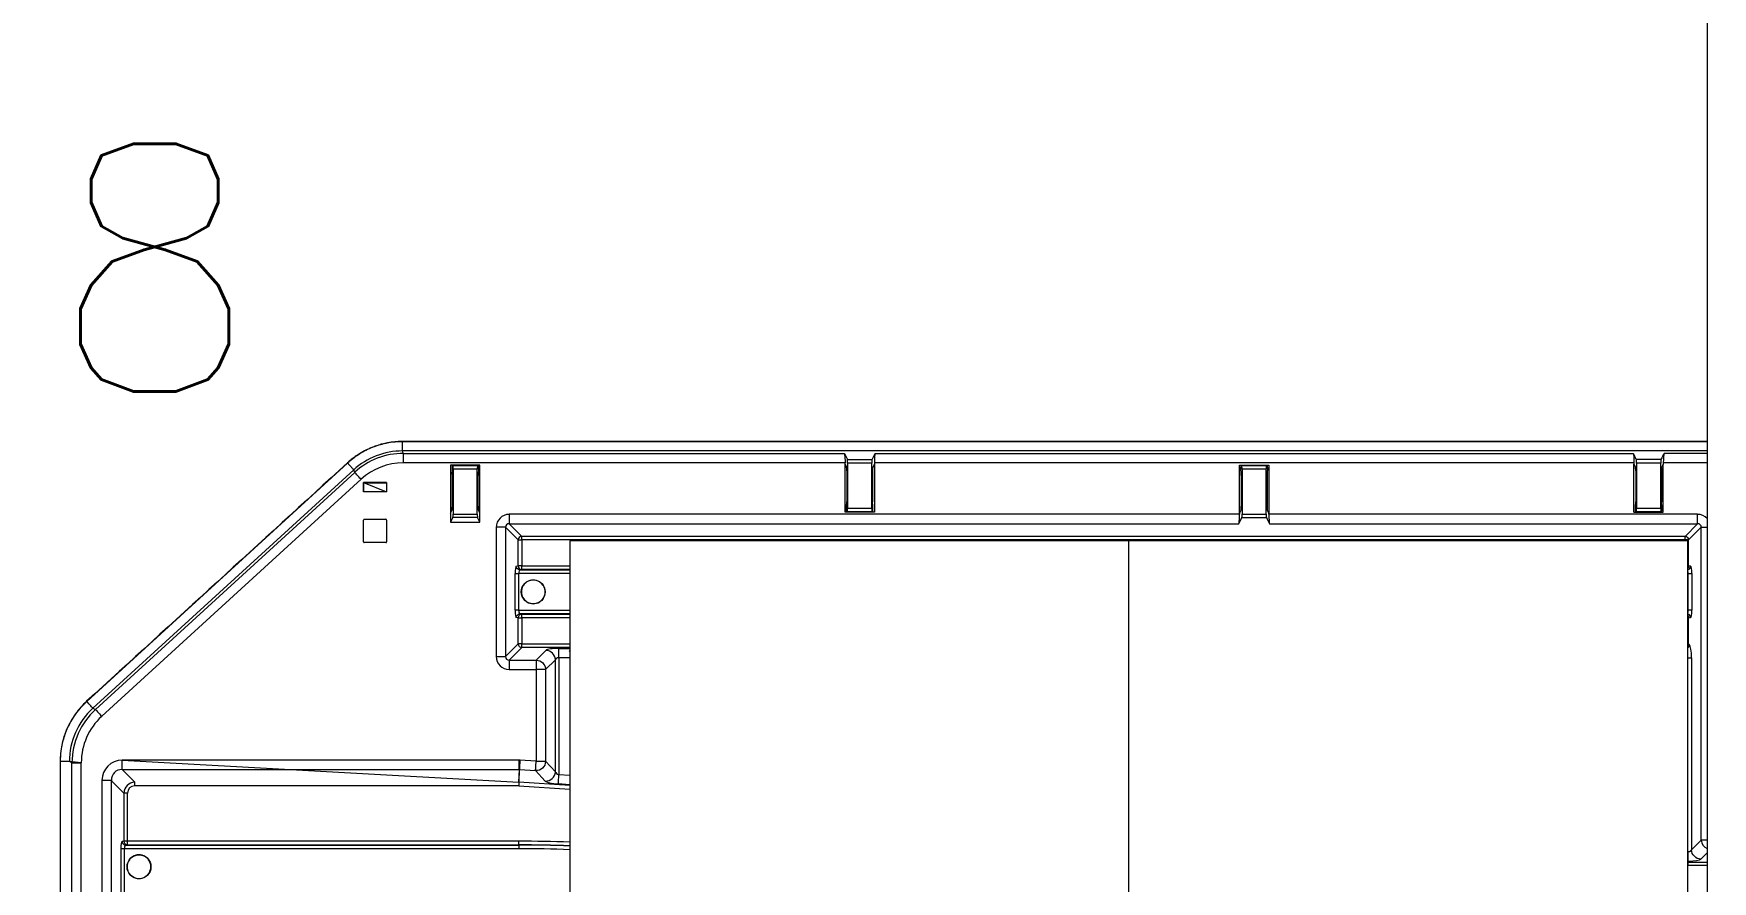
# Model space of a CAD drawing. Header units: inches. Extents: x 1518 to 2565, y 62 to 679.
# Drawn here: x 2068.21 to 2091.11, y 607.12 to 618.67 of the extents above; entities that cross this region are included whole.
import ezdxf

# ---------------------------------------------------------------- set-up
doc = ezdxf.new("R2010")
doc.units = ezdxf.units.IN
doc.header["$LTSCALE"] = 50
doc.header["$MEASUREMENT"] = 0
for name, color, linetype, lineweight in [('E2-ECOFEET', 254, 'Continuous', 5), ('ECOFEET', 254, 'Continuous', 5), ('T-TEXT', 1, 'Continuous', 20), ('TEXT', 1, 'Continuous', 20)]:
    doc.layers.add(name, color=color, linetype=linetype, lineweight=lineweight)
doc.styles.add('mytext', font='romans.shx')
doc.dimstyles.new('DECIMAL', dxfattribs={"dimscale": 27, "dimtxt": 0.125, "dimasz": 0.125, "dimexe": 0.125, "dimexo": 0.0625, "dimgap": 0.09, "dimtad": 0, "dimtih": 1, "dimtoh": 1, "dimzin": 4, "dimdsep": 46, "dimtxsty": 'mytext', "dimcen": 0, "dimazin": 3, "dimtfac": 1, "dimtofl": 0, "dimtmove": 0, "dimatfit": 3, "dimldrblk": 'DOT', "dimfxl": 1, "dimtolj": 1, "dimtzin": 0, "dimarcsym": 0})

# ---------------------------------------------------------------- blocks, each defined once
blk = doc.blocks.new('Z1')
at = {"layer": 'ECOFEET', "color": 1, "linetype": 'Continuous'}
for p, q in [((-50.209, 146.222), (-50.188, 146.18)), ((-50.184, 146.131), (-50.184, 145.709)), ((-49.833, 146.131), (-49.833, 145.709)), ((-49.809, 146.222), (-49.83, 146.18)), ((-39.449, 146.24), (-39.449, 146.222)), ((-39.449, 146.222), (-39.428, 146.18)), ((-39.449, 145.568), (-39.449, 146.222)), ((-39.424, 146.131), (-39.424, 145.709)), ((-39.073, 146.131), (-39.073, 145.709)), ((-39.049, 146.222), (-39.07, 146.18)), ((-39.049, 146.24), (-39.049, 146.222)), ((-38.449, 146.24), (-39.049, 146.24)), ((-39.049, 145.568), (-39.049, 146.222)), ((-56.462, 145.97), (-56.462, 145.845)), ((-55.564, 145.647), (-55.564, 146.069)), ((-55.213, 145.647), (-55.213, 146.069)), ((-44.804, 146.069), (-44.804, 145.647)), ((-44.453, 146.069), (-44.453, 145.647)), ((-56.776, 145.162), (-56.776, 145.46)), ((-56.766, 145.47), (-56.472, 145.47)), ((-56.462, 145.46), (-56.462, 145.162)), ((-55.189, 145.556), (-55.21, 145.598)), ((-44.829, 145.556), (-44.829, 145.538)), ((-39.449, 145.568), (-39.049, 145.568)), ((-56.472, 145.152), (-56.766, 145.152)), ((-60.753, 142.153), (-60.625, 142.153)), ((-60.068, 142.06), (-60.068, 142.188)), ((-60.021, 141.031), (-54.659, 141.031)), ((-54.659, 141.031), (-54.659, 141.033)), ((-38.708, 140.813), (-38.708, 140.8))]:
    blk.add_line(p, q, dxfattribs=at)
for points in [[(0.291, 203.06), (0, 203.06), (-38.449, 203.06), (-38.449, 137.56), (0, 137.56), (0, 203.06)], [(-38.449, 146.402), (-56.245, 146.402), (-56.245, 146.527), (-56.245, 146.53)], [(-56.232, 146.368), (-50.218, 146.368), (-50.177, 146.285), (-49.841, 146.285), (-49.799, 146.368), (-39.458, 146.368)], [(-60.466, 142.895), (-60.433, 142.88), (-56.896, 146.11)], [(-55.189, 145.429), (-55.189, 145.556), (-55.189, 146.21), (-55.589, 146.21), (-55.589, 145.556), (-55.568, 145.598)], [(-44.808, 145.598), (-44.829, 145.556), (-44.829, 146.21), (-44.429, 146.21), (-44.429, 145.556)], [(-56.775, 145.969), (-56.776, 145.97), (-56.776, 145.845), (-56.775, 145.846)], [(-56.463, 145.846), (-56.462, 145.845), (-56.776, 145.845)], [(-55.589, 145.556), (-55.589, 145.429), (-55.189, 145.429), (-55.221, 145.493), (-55.557, 145.493), (-55.589, 145.429)], [(-38.58, 145.41), (-38.58, 145.538), (-44.429, 145.538), (-44.429, 145.556), (-44.45, 145.598)], [(-46.338, 129.55), (-38.713, 129.55), (-38.713, 145.175), (-46.338, 145.175), (-53.963, 145.175), (-53.963, 129.55), (-54.617, 129.55), (-54.617, 129.599), (-53.963, 129.599)], [(-53.963, 129.55), (-46.338, 129.55), (-46.338, 145.175)], [(-54.661, 144.23), (-54.71, 144.23), (-54.71, 144.732), (-54.661, 144.732)], [(-53.963, 144.732), (-54.661, 144.732), (-54.661, 144.23), (-53.963, 144.23)], [(-38.713, 144.23), (-38.708, 144.23), (-38.708, 144.732), (-38.713, 144.732)], [(-38.708, 144.732), (-38.659, 144.732), (-38.659, 144.23), (-38.708, 144.23)], [(-53.963, 143.723), (-54.617, 143.723), (-54.617, 143.773), (-53.963, 143.773)], [(-54.111, 143.583), (-54.111, 143.711), (-53.963, 143.711)], [(-53.963, 143.583), (-54.111, 143.583), (-54.111, 141.992), (-53.963, 141.982)], [(-53.963, 143.669), (-53.971, 143.676), (-53.963, 143.676)], [(-38.713, 143.583), (-38.664, 143.583), (-38.664, 140.967)], [(-54.789, 143.551), (-54.789, 143.423), (-54.421, 143.423)], [(-54.16, 143.556), (-54.293, 143.423), (-54.293, 142.173), (-54.16, 142.03)], [(-60.753, 132.635), (-60.753, 142.153), (-60.787, 142.168)], [(-60.216, 141.912), (-60.344, 141.912), (-60.344, 138.369)], [(-60.043, 141.74), (-60.216, 141.912), (-60.216, 138.369)], [(-54.659, 141.031), (-54.659, 140.981), (-60.038, 140.981)], [(-38.449, 140.751), (-38.708, 140.751), (-38.708, 140.8), (-38.449, 140.8)]]:
    blk.add_lwpolyline(points, dxfattribs=at)
at = {"layer": 'ECOFEET', "color": 1, "linetype": 'Continuous', "flags": 128}
for points in [[(-60.433, 142.88), (-60.429, 142.876), (-60.422, 142.869), (-60.414, 142.859), (-60.403, 142.847), (-60.39, 142.834), (-60.376, 142.819), (-60.362, 142.802), (-60.346, 142.786), (-56.81, 146.016), (-56.825, 146.033), (-56.84, 146.049), (-56.854, 146.064), (-56.867, 146.078), (-56.877, 146.089), (-56.886, 146.099), (-56.893, 146.106), (-56.896, 146.11), (-56.909, 146.144), (-60.466, 142.895), (-60.47, 142.899), (-60.477, 142.906), (-60.485, 142.916), (-60.496, 142.927), (-60.508, 142.941), (-60.522, 142.956), (-60.536, 142.972), (-60.551, 142.988), (-56.994, 146.237), (-56.996, 146.238)], [(-53.963, 141.853), (-54.12, 141.864), (-54.119, 141.87), (-54.118, 141.88), (-54.118, 141.893), (-54.116, 141.908), (-54.115, 141.927), (-54.114, 141.948), (-54.112, 141.969), (-54.111, 141.992)], [(-53.963, 141.841), (-54.657, 141.888), (-54.657, 141.886), (-54.657, 141.882), (-54.657, 141.877), (-54.658, 141.871), (-54.658, 141.864), (-54.659, 141.856), (-54.66, 141.847), (-54.66, 141.839), (-53.963, 141.791)], [(-38.713, 140.8), (-38.712, 140.8), (-38.712, 140.798), (-38.712, 140.794), (-38.713, 140.789), (-38.713, 140.783), (-38.713, 140.779)]]:
    blk.add_lwpolyline(points, dxfattribs=at)
at = {"layer": 'ECOFEET', "color": 1, "linetype": 'Continuous'}
for points in [[(-55.213, 146.205), (-55.564, 146.205), (-55.558, 146.204), (-55.22, 146.204)], [(-55.224, 146.154), (-55.553, 146.154), (-55.553, 145.542), (-55.224, 145.542)], [(-50.173, 145.624), (-49.844, 145.624), (-49.844, 146.236), (-50.173, 146.236)], [(-44.793, 145.542), (-44.464, 145.542), (-44.464, 146.154), (-44.793, 146.154)], [(-39.413, 145.624), (-39.084, 145.624), (-39.084, 146.236), (-39.413, 146.236)], [(-56.463, 145.846), (-56.775, 145.846), (-56.775, 145.969), (-56.463, 145.969), (-56.462, 145.97), (-56.776, 145.97)], [(-50.178, 145.574), (-49.84, 145.574), (-49.833, 145.573), (-50.184, 145.573)], [(-39.418, 145.574), (-39.08, 145.574), (-39.073, 145.573), (-39.424, 145.573)], [(-60.787, 142.168), (-60.913, 142.168), (-60.913, 132.62), (-60.787, 132.62), (-60.753, 132.635), (-60.625, 132.635), (-60.625, 142.153)], [(-54.66, 141.888), (-54.66, 141.839), (-59.896, 141.839), (-59.896, 141.888), (-60.068, 142.06), (-54.654, 142.06), (-54.654, 142.188), (-60.068, 142.188)]]:
    blk.add_lwpolyline(points, close=True, dxfattribs=at)
for points in [[(-44.838, 145.41), (-44.797, 145.493), (-44.461, 145.493), (-44.419, 145.41), (-38.58, 145.41), (-38.752, 145.238), (-54.617, 145.238, 0.393979), (-54.666, 145.189), (-54.838, 145.361), (-54.838, 143.601)], [(-54.643, 144.782, -0.412175), (-54.693, 144.832), (-54.666, 144.834), (-54.666, 145.189), (-54.617, 145.189), (-54.617, 145.238), (-54.789, 145.41)], [(-54.838, 145.361), (-54.966, 145.361), (-54.966, 143.601), (-54.838, 143.601), (-54.666, 143.773, 0.39395), (-54.617, 143.723), (-54.789, 143.551), (-54.421, 143.551, -0.39392), (-54.293, 143.423), (-54.421, 143.423)], [(-38.713, 144.783, 0.339297), (-38.676, 144.832), (-38.703, 144.834), (-38.703, 145.189), (-38.752, 145.189), (-54.617, 145.189), (-54.617, 144.834), (-53.963, 144.834)], [(-38.752, 145.175), (-38.752, 145.189), (-38.752, 145.238, -0.393979), (-38.703, 145.189), (-38.531, 145.361), (-38.449, 145.361)], [(-38.449, 140.926), (-38.536, 140.839, -0.393942), (-38.664, 140.967), (-38.531, 141.1), (-38.531, 145.361)], [(-53.963, 144.784), (-54.617, 144.784), (-54.617, 144.834), (-54.666, 144.834, 0.41212), (-54.617, 144.784), (-54.643, 144.782), (-53.963, 144.782)], [(-38.713, 144.834), (-38.703, 144.834, -0.161393), (-38.713, 144.804)], [(-53.963, 144.127), (-54.617, 144.127), (-54.617, 143.773), (-54.666, 143.773), (-54.666, 144.127), (-54.693, 144.13, -0.412175), (-54.643, 144.18)], [(-53.963, 144.18), (-54.643, 144.18), (-54.617, 144.177, 0.412033), (-54.666, 144.127), (-54.617, 144.127), (-54.617, 144.177), (-53.963, 144.177)], [(-38.713, 143.719, 0.243902), (-38.69, 143.76), (-38.703, 143.773), (-38.703, 144.127), (-38.676, 144.13, 0.339461), (-38.713, 144.178)], [(-38.713, 144.158, -0.16143), (-38.703, 144.127), (-38.713, 144.127)], [(-38.713, 143.773), (-38.703, 143.773, -0.153889), (-38.713, 143.744)], [(-38.449, 141.1), (-38.531, 141.1, 0.292979), (-38.449, 140.982)], [(-38.712, 140.8), (-38.711, 140.813, 0.017293), (-38.708, 140.813), (-38.708, 140.813, -0.01684), (-38.711, 140.813), (-38.711, 140.813)]]:
    blk.add_lwpolyline(points, format="xyb", dxfattribs=at)
for points in [[(-54.548, 144.616, 0.544465), (-54.548, 144.345, 0.294947), (-54.373, 144.345, 0.544465), (-54.373, 144.616, 0.294947)], [(-60.043, 141.083, 0.412057), (-59.994, 141.033), (-54.659, 141.033), (-54.659, 141.083), (-59.994, 141.083), (-60.043, 141.083), (-60.07, 141.081, 0.41212), (-60.021, 141.031), (-59.994, 141.033), (-59.994, 141.083), (-59.994, 141.74), (-60.043, 141.74)], [(-60.036, 138.929), (-59.849, 138.929), (-59.847, 138.927), (-60.038, 138.927), (-60.038, 139.677), (-60.038, 140.981), (-60.088, 140.981), (-60.088, 138.497, 0.393892), (-60.038, 138.448), (-59.797, 138.448), (-59.797, 140.302)], [(-59.926, 140.872, 0.544465), (-59.926, 140.601, 0.294947), (-59.751, 140.601, 0.544465), (-59.751, 140.872, 0.294947)]]:
    blk.add_lwpolyline(points, format="xyb", close=True, dxfattribs=at)
at = {"layer": 'ECOFEET', "color": 1, "linetype": 'Continuous', "flags": 128}
blk.add_lwpolyline([(-54.654, 142.06), (-54.66, 141.888, -0.018043), (-54.657, 141.888), (-54.651, 142.06), (-54.43, 142.045), (-54.429, 142.051), (-54.429, 142.06), (-54.428, 142.073), (-54.427, 142.089), (-54.426, 142.108), (-54.424, 142.128), (-54.423, 142.15), (-54.421, 142.173), (-54.293, 142.173, -0.411917), (-54.43, 142.045), (-54.297, 141.903, 0.411962), (-54.16, 142.03), (-54.16, 143.556, 0.393981), (-54.288, 143.684), (-54.421, 143.551), (-54.421, 143.423), (-54.421, 142.173), (-54.642, 142.188), (-54.644, 142.165), (-54.645, 142.143), (-54.647, 142.123), (-54.648, 142.104), (-54.649, 142.088), (-54.65, 142.075), (-54.65, 142.066), (-54.651, 142.06)], format="xyb", dxfattribs=at)
at = {"layer": 'ECOFEET', "color": 1, "linetype": 'Continuous'}
for centre in [(-54.461, 144.481), (-59.838, 140.736)]:
    blk.add_circle(centre, 0.163, dxfattribs=at)
for radius, start in [(18.582, 87.8554), (18.532, 87.8496), (18.53, 87.8493), (18.48, 87.8434)]:
    blk.add_arc((-54.659, 122.501), radius, start, 90, dxfattribs=at)
for centre, major_axis, ratio, start_param, end_param in [((-56.232, 145.382), (-0.37, 0.953), 0.978189, 5.918992, 6.647379), ((-56.222, 145.357), (-0.366, 0.945), 0.987012, 5.918992, 6.647379), ((-49.797, 146.24), (0, 0.13), 0.087489, 0.174533, 1.570796), ((-39.037, 146.24), (0, 0.13), 0.087489, 0.174533, 1.570796), ((-56.222, 145.357), (0.32, -0.825), 0.982581, 2.777399, 3.505786), ((-55.569, 146.069), (0, 0.05), 0.087489, 4.712389, 5.759587), ((-55.558, 146.154), (0, 0.05), 0.087489, 4.712389, 6.265732), ((-55.22, 146.154), (0, 0.05), 0.087489, 0.017453, 1.570796), ((-50.189, 146.131), (0, 0.05), 0.087489, 4.712389, 6.108652), ((-50.178, 146.236), (0, 0.05), 0.087489, 4.712389, 6.108652), ((-49.84, 146.236), (0, 0.05), 0.087489, 0.174533, 1.570796), ((-49.829, 146.131), (0, 0.05), 0.087489, 0.174533, 1.570796), ((-44.809, 146.069), (0, 0.05), 0.087489, 4.712389, 5.759587), ((-44.798, 146.154), (0, 0.05), 0.087489, 4.712389, 6.265732), ((-44.46, 146.154), (0, 0.05), 0.087489, 0.017453, 1.570796), ((-39.429, 146.131), (0, 0.05), 0.087489, 4.712389, 6.108652), ((-39.418, 146.236), (0, 0.05), 0.087489, 4.712389, 6.108652), ((-39.08, 146.236), (0, 0.05), 0.087489, 0.174533, 1.570796), ((-39.069, 146.131), (0, 0.05), 0.087489, 0.174533, 1.570796), ((-55.569, 145.647), (0, 0.05), 0.087489, 3.316126, 4.712389), ((-55.209, 145.647), (0, 0.05), 0.087489, 1.570796, 2.96706), ((-50.189, 145.709), (0, 0.05), 0.087489, 3.665191, 4.712389), ((-44.809, 145.647), (0, 0.05), 0.087489, 3.316126, 4.712389), ((-44.449, 145.647), (0, 0.05), 0.087489, 1.570796, 2.96706), ((-39.429, 145.709), (0, 0.05), 0.087489, 3.665191, 4.712389), ((-56.766, 145.46), (-0.00707, 0.00707), 0.999695, 5.497939, 7.068431), ((-56.472, 145.46), (0.00707, 0.00707), 0.999695, 5.497939, 7.068431), ((-55.558, 145.542), (0, 0.05), 0.087489, 3.316126, 4.712389), ((-55.22, 145.542), (0, 0.05), 0.087489, 1.570796, 2.96706), ((-54.783, 145.355), (0.131, -0.131), 0.970288, 2.371274, 3.911912), ((-54.783, 145.355), (-0.042, 0.042), 0.84211, 5.512866, 7.053504), ((-50.178, 145.624), (0, 0.05), 0.087489, 3.159046, 4.712389), ((-49.84, 145.624), (0, 0.05), 0.087489, 1.570796, 3.124139), ((-44.798, 145.542), (0, 0.05), 0.087489, 3.316126, 4.712389), ((-44.46, 145.542), (0, 0.05), 0.087489, 1.570796, 2.96706), ((-44.417, 145.538), (0, 0.13), 0.087489, 1.570796, 2.96706), ((-39.418, 145.624), (0, 0.05), 0.087489, 3.159046, 4.712389), ((-39.08, 145.624), (0, 0.05), 0.087489, 1.570796, 3.124139), ((-38.586, 145.355), (-0.131, -0.131), 0.970288, 3.100614, 3.911912), ((-38.586, 145.355), (0.042, 0.042), 0.84211, 5.512866, 7.053504), ((-56.766, 145.162), (-0.00707, -0.00707), 0.999695, 5.497939, 7.068431), ((-56.472, 145.162), (0.00707, -0.00707), 0.999695, 5.497939, 7.068431), ((-54.692, 144.732), (0, 0.1), 0.176327, 0.017453, 1.570796), ((-54.643, 144.732), (0, 0.05), 0.352654, 0.017453, 1.570796), ((-38.726, 144.732), (0, 0.05), 0.352654, 4.712389, 5.483791), ((-38.677, 144.732), (0, 0.1), 0.176327, 4.712389, 6.265732), ((-54.692, 144.23), (0, 0.1), 0.176327, 1.570796, 3.124139), ((-54.643, 144.23), (0, 0.05), 0.352654, 1.570796, 3.124139), ((-38.726, 144.23), (0, 0.05), 0.352654, 3.940987, 4.712389), ((-38.677, 144.23), (0, 0.1), 0.176327, 3.159046, 4.712389), ((-54.783, 143.606), (0.131, 0.131), 0.970288, 2.371274, 3.911912), ((-54.783, 143.606), (0.042, 0.042), 0.84211, 2.371274, 3.911912), ((-54.111, 143.679), (0.18, 0), 0.176327, 1.570796, 2.96706), ((-54.111, 143.551), (0.05, 0), 0.634777, 1.570796, 2.96706), ((-53.855, 143.583), (0.133, -0.129), 0.122744, 3.780325, 3.887313), ((-38.696, 143.583), (0, 0.18), 0.176327, 4.712389, 6.108652), ((-59.768, 142.153), (0.936, -0.413), 0.977384, 2.732965, 3.550221), ((-59.742, 142.141), (0.927, -0.409), 0.986525, 2.732965, 3.550221), ((-59.742, 142.141), (0.811, -0.357), 0.981933, 2.732965, 3.550221), ((-60.059, 141.904), (-0.204, 0.204), 0.970288, 5.512866, 7.053504), ((-60.059, 141.904), (-0.115, 0.115), 0.923436, 5.512866, 7.053504), ((-54.654, 142.005), (0.006, 0.183), 0.984791, 6.249645, 6.316725), ((-54.654, 142.005), (0.0019, 0.0547), 0.913122, 6.249645, 6.316725), ((-54.111, 142.024), (0.0488, -0.019), 0.580702, 3.53857, 4.934833), ((-59.893, 141.737), (-0.107, 0.107), 0.989599, 5.512866, 7.053504), ((-59.893, 141.737), (-0.0729, 0.0729), 0.970288, 5.512866, 7.053504), ((-54.12, 141.896), (0.18, -0.013), 0.175892, 3.328509, 4.724773), ((-60.07, 140.981), (0, 0.1), 0.176327, 0.017453, 1.570796), ((-60.021, 140.981), (0, 0.05), 0.352654, 0.017453, 1.570796), ((-38.713, 140.845), (0.18, 0), 0.176327, 4.741443, 6.108652), ((-38.708, 140.852), (-0.003, -0.101), 0.984791, 6.249645, 6.316725), ((-38.708, 140.852), (0.0018, 0.0523), 0.955933, 3.108053, 3.175133)]:
    blk.add_ellipse(centre, major_axis=major_axis, ratio=ratio, start_param=start_param, end_param=end_param, dxfattribs=at)
for points, knots in [([(-56.648, 146.454), (-56.666, 146.447), (-56.712, 146.428), (-56.774, 146.397), (-56.836, 146.36), (-56.889, 146.325), (-56.944, 146.284), (-56.979, 146.254), (-56.996, 146.238), (-58.181, 145.155), (-59.367, 144.073), (-60.553, 142.99), (-60.58, 142.963), (-60.627, 142.918), (-60.675, 142.858), (-60.745, 142.766), (-60.786, 142.686), (-60.821, 142.617), (-60.835, 142.581), (-60.859, 142.522), (-60.88, 142.448), (-60.906, 142.335), (-60.911, 142.245), (-60.915, 142.168), (-60.915, 138.985), (-60.915, 135.803), (-60.915, 132.62)], [0, 0, 0, 0, 0.139058, 0.368691, 0.499692, 0.666367, 0.833141, 1, 1, 1, 2, 2, 2, 2.250503, 2.416157, 2.500769, 3, 3, 3, 3.249903, 3.414983, 3.499978, 4, 4, 4, 5, 5, 5, 5]), ([(-38.449, 146.527), (-44.381, 146.527), (-50.313, 146.527), (-56.245, 146.527), (-56.289, 146.526), (-56.376, 146.523), (-56.523, 146.496), (-56.683, 146.443), (-56.85, 146.356), (-56.946, 146.277), (-56.994, 146.237), (-56.989, 146.231), (-56.984, 146.226), (-56.979, 146.22), (-56.974, 146.215), (-56.97, 146.21), (-56.965, 146.204), (-56.96, 146.199), (-56.956, 146.195), (-56.951, 146.19), (-56.947, 146.185), (-56.943, 146.181), (-56.939, 146.176), (-56.935, 146.172), (-56.932, 146.168), (-56.928, 146.165), (-56.925, 146.161), (-56.923, 146.158), (-56.92, 146.155), (-56.918, 146.153), (-56.916, 146.15), (-56.913, 146.148), (-56.912, 146.147), (-56.911, 146.145), (-56.909, 146.144)], [0, 0, 0, 0, 1, 1, 1, 1.158571, 1.319355, 1.542926, 1.772962, 2, 2, 2, 3, 3, 3, 4, 4, 4, 5, 5, 5, 6, 6, 6, 7, 7, 7, 8, 8, 8, 9, 9, 9, 10, 10, 10, 10]), ([(-38.449, 146.53), (-44.381, 146.53), (-50.313, 146.53), (-56.245, 146.53), (-56.265, 146.529), (-56.315, 146.529), (-56.384, 146.522), (-56.455, 146.51), (-56.517, 146.497), (-56.583, 146.478), (-56.626, 146.462), (-56.648, 146.454)], [0, 0, 0, 0, 1, 1, 1, 1.139714, 1.369533, 1.500309, 1.66689, 1.833454, 2, 2, 2, 2]), ([(-50.218, 146.368), (-50.217, 146.363), (-50.214, 146.354), (-50.211, 146.319), (-50.209, 146.279), (-50.209, 146.253), (-50.209, 146.24), (-52.217, 146.24), (-54.225, 146.24), (-56.232, 146.24), (-56.232, 146.283), (-56.232, 146.325), (-56.232, 146.368), (-56.237, 146.379), (-56.241, 146.39), (-56.245, 146.402)], [0, 0, 0, 0, 0.272803, 0.562441, 0.788004, 1, 1, 1, 2, 2, 2, 3, 3, 3, 4, 4, 4, 4]), ([(-38.449, 146.368), (-38.646, 146.368), (-38.843, 146.368), (-39.039, 146.368), (-39.053, 146.34), (-39.067, 146.313), (-39.081, 146.285), (-39.193, 146.285), (-39.305, 146.285), (-39.417, 146.285), (-39.431, 146.313), (-39.445, 146.34), (-39.458, 146.368), (-39.457, 146.363), (-39.454, 146.354), (-39.451, 146.319), (-39.449, 146.279), (-39.449, 146.253), (-39.449, 146.24), (-42.902, 146.24), (-46.356, 146.24), (-49.809, 146.24), (-49.809, 146.234), (-49.809, 146.228), (-49.809, 146.222), (-49.809, 146.004), (-49.809, 145.786), (-49.809, 145.568), (-49.942, 145.568), (-50.076, 145.568), (-50.209, 145.568), (-50.209, 145.786), (-50.209, 146.004), (-50.209, 146.222), (-50.209, 146.228), (-50.209, 146.234), (-50.209, 146.24)], [0, 0, 0, 0, 1, 1, 1, 2, 2, 2, 3, 3, 3, 4, 4, 4, 4.272803, 4.562441, 4.788004, 5, 5, 5, 6, 6, 6, 7, 7, 7, 8, 8, 8, 9, 9, 9, 10, 10, 10, 11, 11, 11, 11]), ([(-55.564, 146.205), (-55.565, 146.205), (-55.566, 146.204), (-55.567, 146.197), (-55.568, 146.185), (-55.569, 146.172), (-55.569, 146.155), (-55.569, 146.139), (-55.568, 146.125), (-55.567, 146.117), (-55.567, 146.113), (-55.567, 146.112)], [0, 0, 0, 0, 0.1087, 0.246112, 0.354624, 0.474128, 0.600064, 0.725965, 0.845501, 0.953987, 1, 1, 1, 1]), ([(-44.807, 146.112), (-44.807, 146.113), (-44.807, 146.117), (-44.808, 146.125), (-44.809, 146.139), (-44.809, 146.155), (-44.809, 146.172), (-44.808, 146.185), (-44.807, 146.197), (-44.806, 146.204), (-44.805, 146.205), (-44.804, 146.205), (-44.687, 146.205), (-44.57, 146.205), (-44.453, 146.205), (-44.456, 146.205), (-44.458, 146.205), (-44.46, 146.204), (-44.573, 146.204), (-44.685, 146.204), (-44.798, 146.204), (-44.8, 146.205), (-44.802, 146.205), (-44.804, 146.205)], [0, 0, 0, 0, 0.046013, 0.154498, 0.274033, 0.399933, 0.525869, 0.645372, 0.753883, 0.891294, 1, 1, 1, 2, 2, 2, 3, 3, 3, 4, 4, 4, 5, 5, 5, 5]), ([(-50.184, 145.573), (-50.185, 145.573), (-50.186, 145.574), (-50.187, 145.581), (-50.188, 145.593), (-50.189, 145.607), (-50.189, 145.623), (-50.189, 145.639), (-50.188, 145.653), (-50.187, 145.661), (-50.187, 145.665), (-50.187, 145.666)], [0, 0, 0, 0, 0.108706, 0.246104, 0.354616, 0.474153, 0.600055, 0.725957, 0.845494, 0.954006, 1, 1, 1, 1]), ([(-39.424, 145.573), (-39.425, 145.573), (-39.426, 145.574), (-39.427, 145.581), (-39.428, 145.593), (-39.429, 145.607), (-39.429, 145.623), (-39.429, 145.639), (-39.428, 145.653), (-39.427, 145.661), (-39.427, 145.665), (-39.427, 145.666)], [0, 0, 0, 0, 0.108711, 0.246107, 0.354619, 0.474155, 0.600054, 0.725954, 0.84549, 0.954002, 1, 1, 1, 1]), ([(-54.789, 145.41), (-54.789, 145.453), (-54.789, 145.495), (-54.789, 145.538), (-51.469, 145.538), (-48.149, 145.538), (-44.829, 145.538), (-44.829, 145.522), (-44.829, 145.488), (-44.832, 145.447), (-44.835, 145.42), (-44.837, 145.413), (-44.838, 145.41), (-48.155, 145.41), (-51.472, 145.41), (-54.789, 145.41)], [0, 0, 0, 0, 1, 1, 1, 2, 2, 2, 2.271927, 2.561325, 2.787283, 3, 3, 3, 4, 4, 4, 4]), ([(-60.553, 142.99), (-60.552, 142.989), (-60.552, 142.989), (-60.551, 142.988), (-60.582, 142.958), (-60.645, 142.896), (-60.735, 142.778), (-60.818, 142.631), (-60.876, 142.468), (-60.907, 142.312), (-60.911, 142.216), (-60.913, 142.168), (-60.914, 142.168), (-60.914, 142.168), (-60.915, 142.168)], [0, 0, 0, 0, 1, 1, 1, 1.141276, 1.284536, 1.483577, 1.688395, 1.842901, 2, 2, 2, 3, 3, 3, 3]), ([(-38.708, 140.813), (-38.709, 140.817), (-38.709, 140.825), (-38.71, 140.854), (-38.711, 140.893), (-38.711, 140.924), (-38.711, 140.94), (-38.711, 140.941)], [0, 0, 0, 0, 0.242005, 0.484009, 0.726006, 0.988622, 1, 1, 1, 1])]:
    blk.add_open_spline(points, degree=3, knots=knots, dxfattribs=at)
for points, weights, knots in [([(-55.213, 146.205), (-55.21, 146.205), (-55.209, 146.168), (-55.208, 146.131), (-55.211, 146.112), (-55.213, 146.098), (-55.213, 146.069)], [1, 0.793353340291, 1, 0.793353340291, 1, 0.866025403789, 1], [0, 0, 0, 1.308997, 1.308997, 2.617994, 2.617994, 3.665191, 3.665191, 3.665191]), ([(-44.453, 146.205), (-44.45, 146.205), (-44.449, 146.168), (-44.448, 146.131), (-44.451, 146.112), (-44.453, 146.098), (-44.453, 146.069)], [1, 0.793353340291, 1, 0.793353340291, 1, 0.866025403786, 1], [0, 0, 0, 1.308997, 1.308997, 2.617994, 2.617994, 3.665191, 3.665191, 3.665191]), ([(-49.833, 145.573), (-49.83, 145.573), (-49.829, 145.61), (-49.828, 145.647), (-49.831, 145.666), (-49.833, 145.681), (-49.833, 145.709)], [1, 0.793353340284, 1, 0.793353340284, 1, 0.866025403788, 1], [0, 0, 0, 1.308997, 1.308997, 2.617994, 2.617994, 3.665191, 3.665191, 3.665191]), ([(-39.073, 145.573), (-39.07, 145.573), (-39.069, 145.61), (-39.068, 145.647), (-39.071, 145.666), (-39.073, 145.681), (-39.073, 145.709)], [1, 0.793353340287, 1, 0.793353340287, 1, 0.866025403788, 1], [0, 0, 0, 1.308997, 1.308997, 2.617994, 2.617994, 3.665191, 3.665191, 3.665191]), ([(-38.713, 140.941), (-38.712, 140.941), (-38.711, 140.941), (-38.671, 140.942), (-38.664, 140.967)], [1, 0.999758228463, 1, 0.779993031691, 1], [0, 0, 0, 0.04398, 0.04398, 1.396263, 1.396263, 1.396263])]:
    blk.add_rational_spline(points, weights, degree=2, knots=knots, dxfattribs=at)
blk = doc.blocks.new('*D217')
at = {"layer": 'Defpoints', "color": 0, "linetype": 'Continuous', "transparency": 16777216}
for p in [(-10.195, 147.94), (22.409, 147.94), (22.409, 147.565)]:
    blk.add_point(p, dxfattribs=at)
at = {"layer": 'T-TEXT', "color": 0, "linetype": 'Continuous', "lineweight": -2, "transparency": 16777216}
for p, q in [((-10.195, 151.315), (-10.195, 159.281)), ((-10.195, 159.281), (-6.82, 159.281)), ((20.722, 147.94), (-13.57, 147.94)), ((20.722, 147.565), (-13.57, 147.565)), ((-10.195, 144.19), (-10.195, 140.815))]:
    blk.add_line(p, q, dxfattribs=at)
at = {"layer": 'T-TEXT', "color": 0, "linetype": 'Continuous', "transparency": 16777216}
for points in [[(-10.758, 151.315), (-9.633, 151.315), (-10.195, 147.94)], [(-10.758, 144.19), (-9.633, 144.19), (-10.195, 147.565)]]:
    blk.add_solid(points, dxfattribs=at)
at = {"layer": 'T-TEXT', "color": 0, "linetype": 'Continuous', "lineweight": 0, "transparency": 16777216, "insert": (-0.935, 160.969), "char_height": 3.375, "attachment_point": 2, "style": 'mytext'}
blk.add_mtext('\\A1;.38', dxfattribs=at)
blk = doc.blocks.new('_Dot')
blk = doc.blocks.new('*U215')
at = {"layer": 'E2-ECOFEET'}
blk.add_blockref('Z1', (60.859, 10.38), dxfattribs=at)
at = {"layer": 'T-TEXT', "linetype": 'Continuous', "lineweight": 0}
dim = blk.add_linear_dim(base=(-10.195138, 147.940374), p1=(22.40923, 147.565371), p2=(22.40923, 147.940374), angle=90, dimstyle='DECIMAL', dxfattribs=at)
dim.commit()
dim.dimension.update_dxf_attribs({"geometry": '*D217', "text_midpoint": (-0.934781, 159.281372), "dimtype": 160})

msp = doc.modelspace()

# ---------------------------------------------------------------- block references
at = {"layer": 'TEXT'}
msp.add_blockref('*U215', (2068.627, 456.206), dxfattribs=at)

doc.saveas('drawing.dxf')
